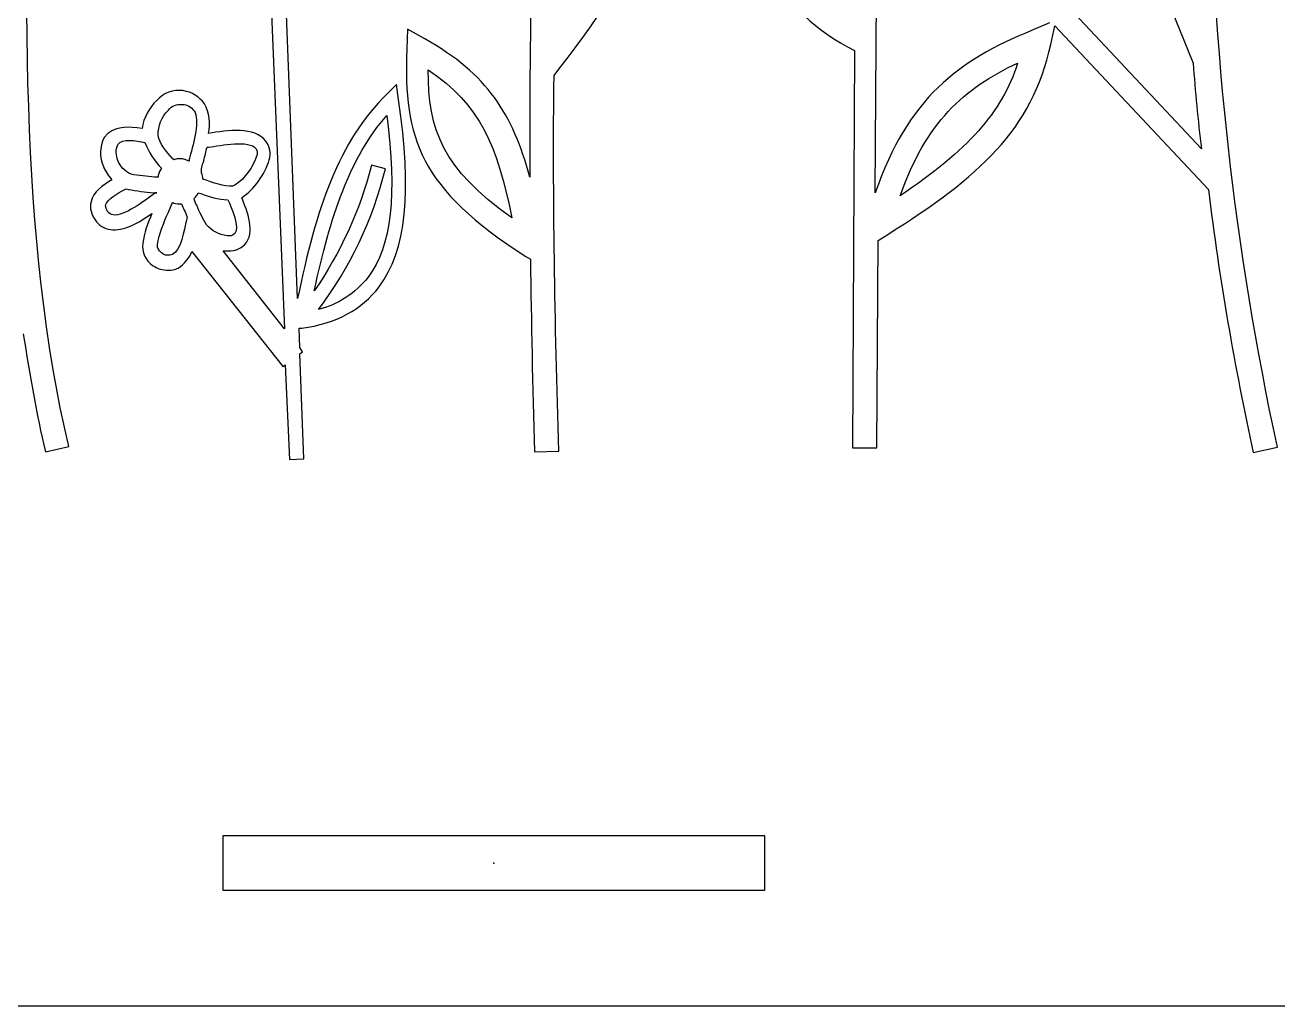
# Model space of a CAD drawing. Header units: centimetres. Extents: x 0 to 967, y -13 to 94.
# Drawn here: x 31.68 to 38.62, y 7.06 to 12.49 of the extents above; entities that cross this region are included whole.
import ezdxf

# ---------------------------------------------------------------- set-up
doc = ezdxf.new("R2010")
doc.units = ezdxf.units.CM
doc.header["$MEASUREMENT"] = 0
doc.layers.add('Picnic Basket-v2.1 v1_Picnic Basket-v2.1 v1_Picnic Basket-v1.3 v1_Picnic Basket-v1.2 v1_Picnic Basket-v1 v3_0', color=7, linetype='Continuous')

msp = doc.modelspace()

# ---------------------------------------------------------------- linework, layer by layer
at = {"layer": 'Picnic Basket-v2.1 v1_Picnic Basket-v2.1 v1_Picnic Basket-v1.3 v1_Picnic Basket-v1.2 v1_Picnic Basket-v1 v3_0'}
for p, q in [((37.7055, 13.3815), (38.1491, 12.2838)), ((33.0435, 12.6816), (33.12, 10.8114)), ((33.1926, 10.9797), (33.1276, 12.6548)), ((36.3899, 11.5648), (36.3975, 12.6663)), ((38.195, 11.8096), (37.3766, 12.6816)), ((37.3536, 12.5057), (37.2542, 12.4636)), ((37.3613, 12.3871), (37.3842, 12.4904)), ((37.3842, 12.4904), (38.2333, 11.584)), ((33.8007, 12.4712), (33.7969, 12.3603)), ((33.8963, 12.4177), (33.8007, 12.4712)), ((36.2751, 12.3527), (36.2637, 10.1536)), ((34.6115, 12.215), (34.6383, 12.2494)), ((33.7395, 12.1653), (33.686, 12.1117)), ((33.751, 12.0811), (33.7395, 12.1653)), ((32.6916, 11.8173), (32.6993, 11.8173)), ((32.6725, 11.7408), (32.6725, 11.7446)), ((32.4201, 11.6528), (32.401, 11.6528)), ((33.6783, 11.6987), (33.6018, 11.7178)), ((32.2365, 11.584), (32.2442, 11.5878)), ((32.2442, 11.5878), (32.2556, 11.584)), ((32.6916, 11.6337), (32.6687, 11.6413)), ((32.3971, 11.5648), (32.4124, 11.5648)), ((32.4124, 11.5648), (32.4048, 11.5648)), ((32.4774, 11.4578), (32.5004, 11.5113)), ((32.6419, 11.5648), (32.6572, 11.561)), ((32.5463, 11.5037), (32.5501, 11.5037)), ((32.5807, 11.431), (32.5769, 11.4157)), ((36.4052, 11.301), (36.4587, 11.3354)), ((32.6075, 11.2398), (33.1123, 10.6011)), ((33.12, 10.8114), (32.7796, 11.2436)), ((32.7796, 11.2436), (32.7911, 11.2436)), ((32.7911, 11.2436), (32.8102, 11.2436)), ((36.3975, 10.1536), (36.4052, 11.301)), ((34.4547, 11.213), (34.4815, 11.1977)), ((33.2041, 10.7082), (33.2003, 10.8152)), ((33.2003, 10.8152), (33.2156, 10.8152)), ((33.2194, 10.6852), (33.2041, 10.7082)), ((33.2041, 10.6737), (33.2194, 10.6852)), ((33.1123, 10.6011), (33.1238, 10.6125)), ((33.1238, 10.6125), (33.1467, 10.0886)), ((33.227, 10.0924), (33.2041, 10.6737)), ((31.7967, 10.1307), (31.9267, 10.1613)), ((34.5044, 10.1307), (34.6383, 10.1345)), ((36.2637, 10.1536), (36.3975, 10.1536)), ((38.4819, 10.1268), (38.6157, 10.1574)), ((33.1467, 10.0886), (33.227, 10.0924)), ((32.7783, 8.0045), (32.7783, 7.7045)), ((35.7783, 8.0045), (32.7783, 8.0045)), ((35.7783, 7.7045), (35.7783, 8.0045)), ((32.7783, 7.7045), (35.7783, 7.7045)), ((30.3087, 7.0632), (53.7234, 7.0632))]:
    msp.add_line(p, q, dxfattribs=at)
for points, degree in [([(31.9267, 10.1613), (31.6552, 11.2857), (31.6705, 12.7007), (31.7279, 14.219)], 3), ([(34.535, 14.1081), (34.4929, 13.3241), (34.4738, 12.5057), (34.4776, 11.6528)], 3), ([(34.6383, 12.2494), (35.1354, 12.8805), (35.3764, 13.458), (35.4185, 14.1311)], 3), ([(35.4988, 13.4924), (35.6709, 12.9264), (35.8468, 12.5745), (36.2751, 12.3527)], 3), ([(38.6157, 10.1574), (38.3786, 11.2512), (38.2524, 12.3718), (38.2447, 13.4924)], 3), ([(34.4776, 11.6528), (34.382, 12.0008), (34.2443, 12.2227), (33.8963, 12.4177)], 3), ([(37.2542, 12.4636), (36.8488, 12.2991), (36.5696, 12.0888), (36.3899, 11.5648)], 3), ([(33.7969, 12.3603), (33.7778, 11.867), (33.8696, 11.5878), (34.4547, 11.213)], 3), ([(36.4587, 11.3354), (36.9635, 11.6528), (37.258, 11.9129), (37.3613, 12.3871)], 3), ([(36.5276, 11.5495), (36.6729, 11.9549), (36.8756, 12.1423), (37.1777, 12.2838)], 3), ([(37.1777, 12.2838), (37.0898, 12.0085), (36.9024, 11.802), (36.5276, 11.5495)], 3), ([(38.1491, 12.2838), (38.1606, 12.127), (38.1759, 11.9664), (38.195, 11.8096)], 3), ([(34.3782, 11.4272), (33.9919, 11.6987), (33.9154, 11.9167), (33.9154, 12.2456)], 3), ([(33.9154, 12.2456), (34.2023, 12.0544), (34.2979, 11.8249), (34.3782, 11.4272)], 3), ([(34.6383, 10.1345), (34.6153, 10.8535), (34.6038, 11.5457), (34.6115, 12.215)], 3), ([(32.4124, 12.0773), (32.3704, 12.0353), (32.3398, 11.9817), (32.3321, 11.9205)], 3), ([(32.5578, 12.1309), (32.5042, 12.1385), (32.4507, 12.1194), (32.4124, 12.0773)], 3), ([(32.6763, 12.0582), (32.6495, 12.0964), (32.6075, 12.1232), (32.5578, 12.1309)], 3), ([(33.686, 12.1117), (33.4221, 11.8555), (33.2921, 11.4731), (33.1926, 10.9797)], 3), ([(33.6439, 11.0447), (33.7931, 11.2436), (33.8275, 11.5725), (33.751, 12.0811)], 3), ([(32.4201, 11.8823), (32.4201, 11.9358), (32.4392, 11.9855), (32.4774, 12.0238)], 3), ([(32.4774, 12.0238), (32.4966, 12.0467), (32.5233, 12.0582), (32.5539, 12.0544)], 3), ([(32.5539, 12.0544), (32.5807, 12.0544), (32.6037, 12.0391), (32.619, 12.02)], 3), ([(32.619, 12.02), (32.6534, 11.9664), (32.619, 11.8479), (32.596, 11.7637)], 3), ([(32.6993, 11.8937), (32.7107, 11.9511), (32.7031, 12.0085), (32.6763, 12.0582)], 3), ([(32.3321, 11.9205), (32.2633, 11.932), (32.1677, 11.9396), (32.1218, 11.8708)], 3), ([(33.2844, 11.0218), (33.3724, 11.4348), (33.4833, 11.7637), (33.686, 11.9932)], 3), ([(33.686, 11.9932), (33.7433, 11.5572), (33.7127, 11.2704), (33.5827, 11.0983)], 3), ([(32.1218, 11.8708), (32.095, 11.8211), (32.095, 11.7599), (32.1179, 11.7102)], 3), ([(32.5004, 11.7561), (32.466, 11.7943), (32.4277, 11.8364), (32.4201, 11.8823)], 3), ([(33.0167, 11.8517), (32.9555, 11.932), (32.8025, 11.9129), (32.6993, 11.8937)], 3), ([(32.1983, 11.7446), (32.1868, 11.7714), (32.183, 11.8058), (32.1983, 11.8326)], 3), ([(32.1983, 11.8326), (32.2212, 11.867), (32.2977, 11.8555), (32.3474, 11.844)], 3), ([(32.3474, 11.844), (32.3665, 11.7905), (32.401, 11.7408), (32.4392, 11.7025)], 3), ([(32.6725, 11.7446), (32.6801, 11.7675), (32.684, 11.7943), (32.6916, 11.8173)], 3), ([(32.6993, 11.8173), (32.7681, 11.8287), (32.9249, 11.8593), (32.9632, 11.8096)], 3), ([(32.9632, 11.8096), (32.9708, 11.7981), (32.9708, 11.7828), (32.967, 11.7714)], 3), ([(33.0358, 11.7484), (33.0473, 11.7828), (33.0396, 11.8211), (33.0167, 11.8517)], 3), ([(32.2709, 11.6681), (32.2365, 11.6834), (32.2097, 11.7102), (32.1983, 11.7446)], 3), ([(32.508, 11.7484), (32.5042, 11.7522), (32.5042, 11.7561), (32.5004, 11.7561)], 3), ([(32.5731, 11.7484), (32.5501, 11.7561), (32.5272, 11.7561), (32.508, 11.7484)], 3), ([(32.5922, 11.7408), (32.5845, 11.7446), (32.5807, 11.7446), (32.5731, 11.7484)], 3), ([(32.596, 11.7637), (32.5922, 11.7561), (32.5922, 11.7484), (32.5922, 11.7408)], 3), ([(32.661, 11.6758), (32.6572, 11.6949), (32.6648, 11.7178), (32.6725, 11.7408)], 3), ([(32.967, 11.7714), (32.944, 11.7063), (32.902, 11.6452), (32.8446, 11.6069)], 3), ([(32.8828, 11.5381), (32.9555, 11.5878), (33.009, 11.6643), (33.0358, 11.7484)], 3), ([(32.1179, 11.7102), (32.1294, 11.6834), (32.1447, 11.6605), (32.1638, 11.6375)], 3), ([(32.401, 11.6528), (32.3589, 11.6566), (32.313, 11.6605), (32.2709, 11.6681)], 3), ([(32.4392, 11.7025), (32.4316, 11.6911), (32.4239, 11.6758), (32.4201, 11.6605)], 3), ([(32.4201, 11.6605), (32.4201, 11.6566), (32.4201, 11.6566), (32.4201, 11.6528)], 3), ([(32.6687, 11.6413), (32.6687, 11.6528), (32.6648, 11.6643), (32.661, 11.6758)], 3), ([(33.6018, 11.7178), (33.5368, 11.4692), (33.4297, 11.2321), (33.2844, 11.0218)], 3), ([(33.3074, 10.9185), (33.4833, 11.1518), (33.6095, 11.4157), (33.6783, 11.6987)], 3), ([(32.1638, 11.6375), (32.1141, 11.6069), (32.0606, 11.5725), (32.0491, 11.5151)], 3), ([(32.1294, 11.496), (32.1371, 11.5304), (32.1983, 11.5648), (32.2365, 11.584)], 3), ([(32.2556, 11.584), (32.3015, 11.5763), (32.3474, 11.5687), (32.3971, 11.5648)], 3), ([(32.8446, 11.6069), (32.814, 11.5916), (32.7413, 11.6146), (32.6916, 11.6337)], 3), ([(38.2333, 11.584), (38.2945, 11.0868), (38.3786, 10.6011), (38.4819, 10.1268)], 3), ([(32.0491, 11.5151), (32.0415, 11.4807), (32.0491, 11.4463), (32.0721, 11.4157)], 3), ([(32.4048, 11.5648), (32.3436, 11.5189), (32.2327, 11.4348), (32.1715, 11.4425)], 3), ([(32.5004, 11.5113), (32.5042, 11.5113), (32.508, 11.5075)], 2), ([(32.619, 11.5342), (32.6304, 11.5419), (32.6381, 11.5534), (32.6419, 11.5648)], 3), ([(32.6342, 11.496), (32.6266, 11.5075), (32.6228, 11.5228), (32.619, 11.5342)], 3), ([(32.6572, 11.561), (32.7031, 11.5419), (32.7528, 11.5304), (32.8063, 11.5266)], 3), ([(32.8063, 11.5266), (32.8255, 11.4845), (32.8752, 11.3698), (32.8446, 11.3392)], 3), ([(32.8981, 11.278), (32.9632, 11.343), (32.9134, 11.4654), (32.8828, 11.5381)], 3), ([(32.1409, 11.4616), (32.1332, 11.4731), (32.1294, 11.4845), (32.1294, 11.496)], 3), ([(32.1715, 11.4425), (32.16, 11.4463), (32.1485, 11.4501), (32.1409, 11.4616)], 3), ([(32.1562, 11.3621), (32.2289, 11.3507), (32.313, 11.4004), (32.3857, 11.4501)], 3), ([(32.3857, 11.4501), (32.3627, 11.3966), (32.3436, 11.343), (32.3359, 11.2857)], 3), ([(32.4163, 11.278), (32.4277, 11.3392), (32.4507, 11.4004), (32.4774, 11.4578)], 3), ([(32.508, 11.5075), (32.5195, 11.5037), (32.5348, 11.5037), (32.5463, 11.5037)], 3), ([(32.5501, 11.5037), (32.5539, 11.4922), (32.5578, 11.4807), (32.5654, 11.4692)], 3), ([(32.5654, 11.4692), (32.5731, 11.4578), (32.5769, 11.4425), (32.5807, 11.431)], 3), ([(32.6878, 11.3889), (32.6687, 11.4195), (32.6495, 11.4578), (32.6342, 11.496)], 3), ([(32.0721, 11.4157), (32.0912, 11.3851), (32.1218, 11.366), (32.1562, 11.3621)], 3), ([(32.5769, 11.4157), (32.5654, 11.3583), (32.5463, 11.2474), (32.5004, 11.2245)], 3), ([(32.8025, 11.3277), (32.7566, 11.3316), (32.7184, 11.3545), (32.6878, 11.3889)], 3), ([(32.8446, 11.3392), (32.8331, 11.3277), (32.8178, 11.3239), (32.8025, 11.3277)], 3), ([(32.3359, 11.2857), (32.3283, 11.2398), (32.3512, 11.19), (32.3895, 11.1633)], 3), ([(32.4392, 11.2321), (32.4239, 11.2436), (32.4163, 11.2589), (32.4163, 11.278)], 3), ([(32.531, 11.148), (32.5654, 11.1709), (32.5922, 11.2015), (32.6075, 11.2398)], 3), ([(32.8102, 11.2436), (32.8446, 11.2436), (32.8752, 11.2551), (32.8981, 11.278)], 3), ([(32.5004, 11.2245), (32.4813, 11.2168), (32.4583, 11.2168), (32.4392, 11.2321)], 3), ([(34.4815, 11.1977), (34.4853, 10.8497), (34.4929, 10.494), (34.5044, 10.1307)], 3), ([(32.3895, 11.1633), (32.4163, 11.1442), (32.4468, 11.1365), (32.4774, 11.1365)], 3), ([(32.4774, 11.1365), (32.4966, 11.1365), (32.5119, 11.1403), (32.531, 11.148)], 3), ([(33.5827, 11.0983), (33.5139, 11.0103), (33.4144, 10.9453), (33.3074, 10.9185)], 3), ([(33.2156, 10.8152), (33.4068, 10.842), (33.5483, 10.9185), (33.6439, 11.0447)], 3), ([(31.6743, 10.7847), (31.7087, 10.559), (31.747, 10.341), (31.7967, 10.1307)], 3)]:
    msp.add_open_spline(points, degree=degree, dxfattribs=at)
msp.add_point((34.2783, 7.8545), dxfattribs=at)

doc.saveas('drawing.dxf')
